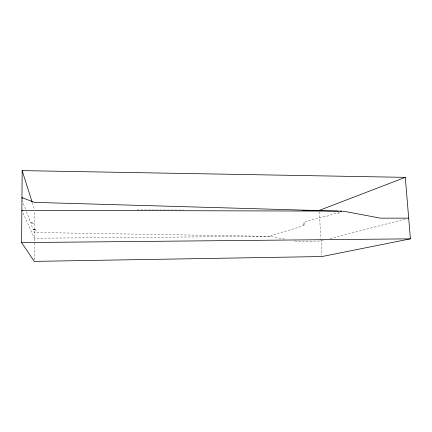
<?xml version="1.0" encoding="UTF-8"?>
<svg xmlns="http://www.w3.org/2000/svg" width="432" height="432" viewBox="0 0 432 432"><rect width="100%" height="100%" fill="white"/><g stroke="black" fill="none" stroke-linecap="round" stroke-linejoin="round"><path stroke-width="0.32" stroke-dasharray="2.16 1.62" d="M34.247 260.042L34.49 210.983M33.151 229.478L36.563 230.294L33.313 229.381L36.277 229.549L33.151 229.478L31.639 225.839L31.115 222.512L30.553 222.302L29.392 219.98L28.798 216.443L28.161 215.93L26.131 211.145M339.849 211.691L338.256 212.247L339.908 212.809L338.332 213.354L335.129 213.349L326.155 216.497L321.646 216.999L317.38 218.511L312.023 219.526L305.554 221.762L303.518 222.885L304.636 223.036L303.512 223.495L304.906 223.949L302.486 224.791L304.144 225.202C292.858 229.748 280.93 232.016 269.563 236.342M323.26 240.489L321.068 241.067L296.957 241.31L294.484 240.899M330.07 238.712L406.733 218.662M284.575 239.074L269.552 236.342L34.355 238.232L22.712 212.225M137.03 209.93L183.578 210.06M269.552 236.342L34.382 232.481L33.469 229.36M30.553 222.302L34.096 223.646L30.931 222.377M25.661 208.867L23.339 203.585L22.804 200.632M32.27 202.603L34.495 209.639M319.248 211.783L320.906 238.502M320.949 239.171L321.943 255.204"/><path stroke-width="0.65" d="M21.6 242.6L22.167 170.613L405.302 177.352L410.4 238.847L322.024 256.543L34.241 261.387L21.6 242.6L410.4 238.847M405.302 177.352L319.167 210.443L302.978 210.4M340.389 211.502L341.464 211.124L344.758 211.448L380.549 218.165L408.683 218.149M341.464 211.124L21.854 210.303L22.145 210.951M338.218 211.118L34.501 202.376L21.956 197.64L22.243 198.326M22.167 170.613L32.071 201.96"/></g></svg>
